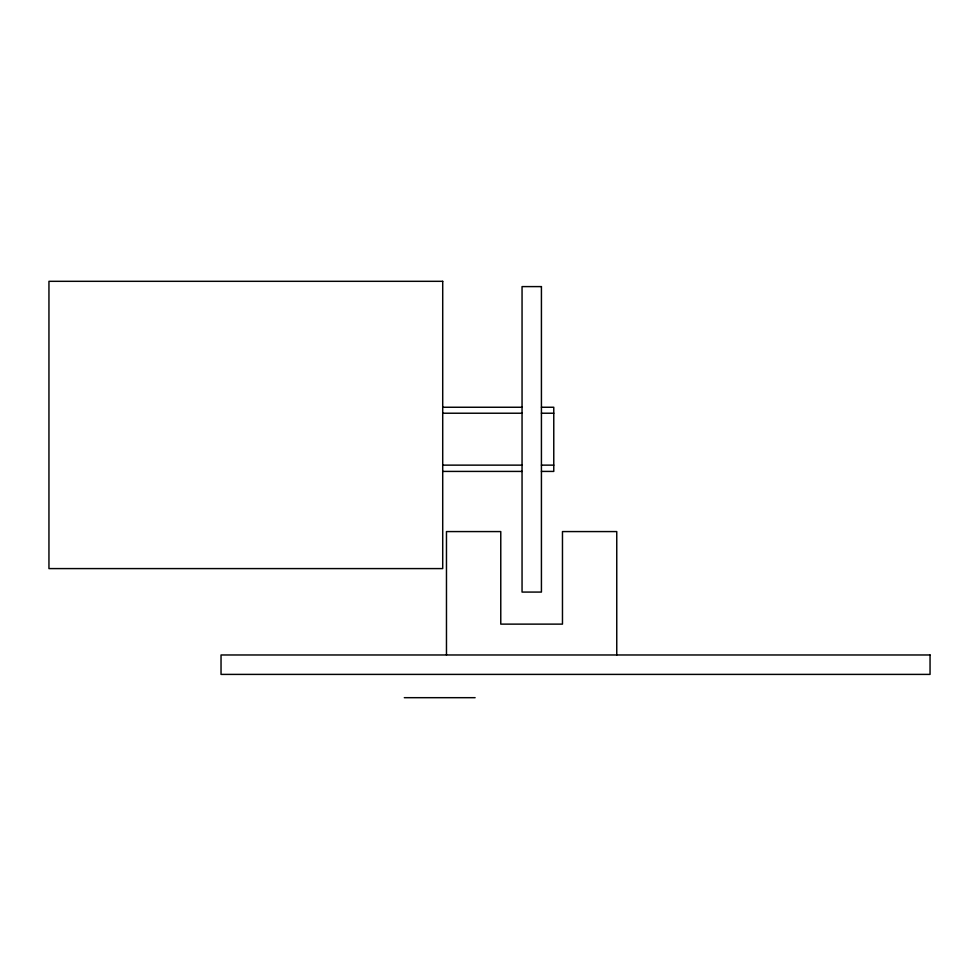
<?xml version="1.0" encoding="UTF-8"?>
<svg xmlns="http://www.w3.org/2000/svg" width="979" height="979" viewBox="0 0 979 979"><rect width="100%" height="100%" fill="white"/><g stroke="black" fill="none" stroke-linecap="round" stroke-linejoin="round"><path stroke-width="1.47" d="M442.716 407.252L522.052 407.252M541.424 407.252L553.771 407.252L553.771 471.413L541.424 471.413M442.716 413.224L522.052 413.224M541.424 413.224L553.771 413.224M442.716 465.135L522.052 465.135M541.424 465.135L553.771 465.135M442.716 471.413L522.052 471.413M404.303 697.684L475.121 697.684M616.758 654.975L616.758 531.573L562.472 531.573L562.472 624.125L500.771 624.125L500.771 531.573L446.473 531.573L446.473 654.975M442.716 281.316L48.95 281.316L48.95 568.591L442.716 568.591L442.716 281.316M541.424 286.602L522.052 286.602L522.052 592.075L541.424 592.075L541.424 286.602M930.05 654.975L221.034 654.975L221.034 674.396L930.05 674.396L930.05 654.975"/></g></svg>
